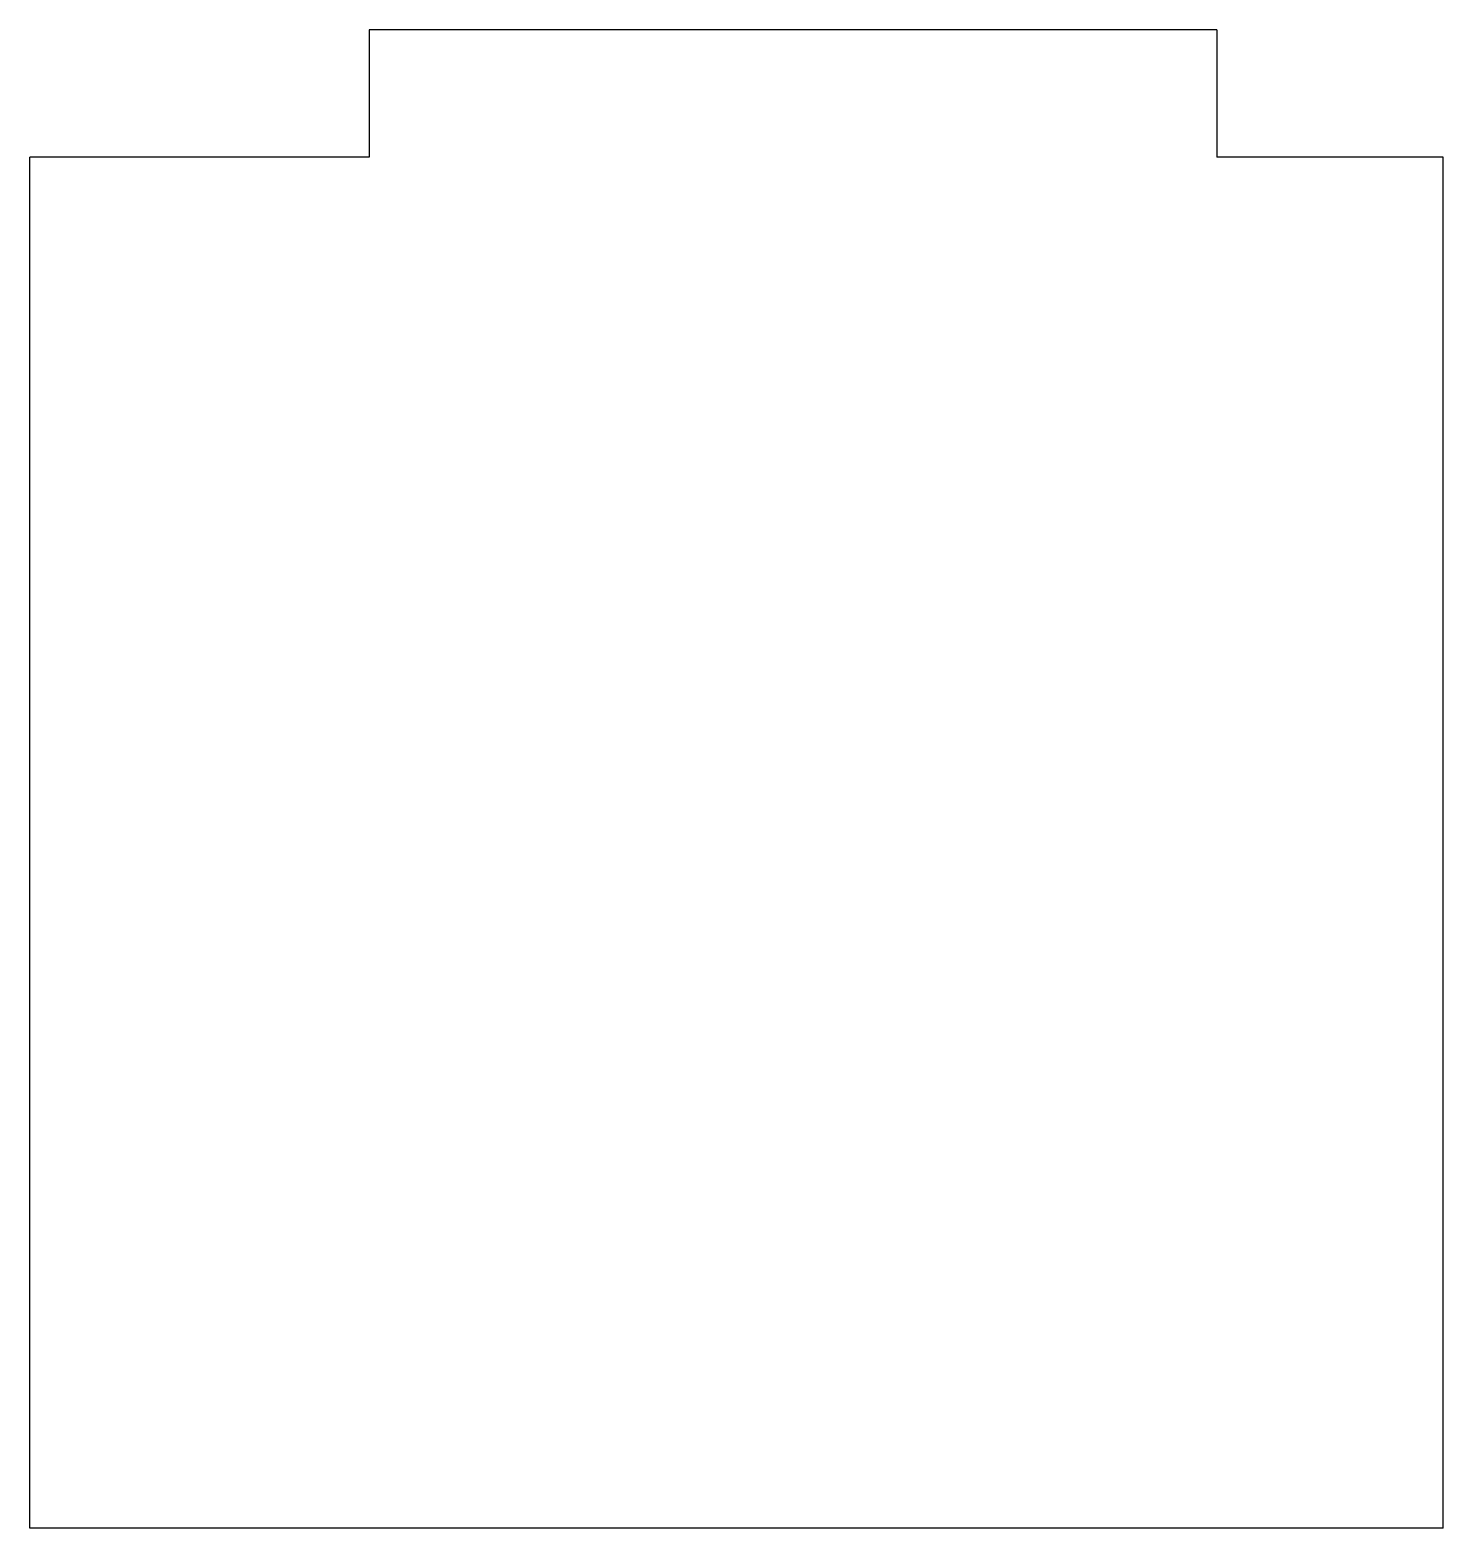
# Model space of a CAD drawing. Header units: millimetres. Extents: x -12.5 to 12.5, y 8 to 34.5.
import ezdxf

# ---------------------------------------------------------------- set-up
doc = ezdxf.new("R2010")
doc.units = ezdxf.units.MM

msp = doc.modelspace()

# ---------------------------------------------------------------- linework, layer by layer
at = {"color": 7, "linetype": 'Continuous', "lineweight": 25}
for p, q in [((-6.5, 34.5), (-6.5, 32.25)), ((8.5, 34.5), (-6.5, 34.5)), ((8.5, 34.5), (8.5, 32.25)), ((-12.5, 8), (-12.5, 32.25)), ((-6.5, 32.25), (-12.5, 32.25)), ((12.5, 32.25), (8.5, 32.25)), ((12.5, 8), (12.5, 32.25)), ((12.5, 8), (-12.5, 8))]:
    msp.add_line(p, q, dxfattribs=at)

doc.saveas('drawing.dxf')
